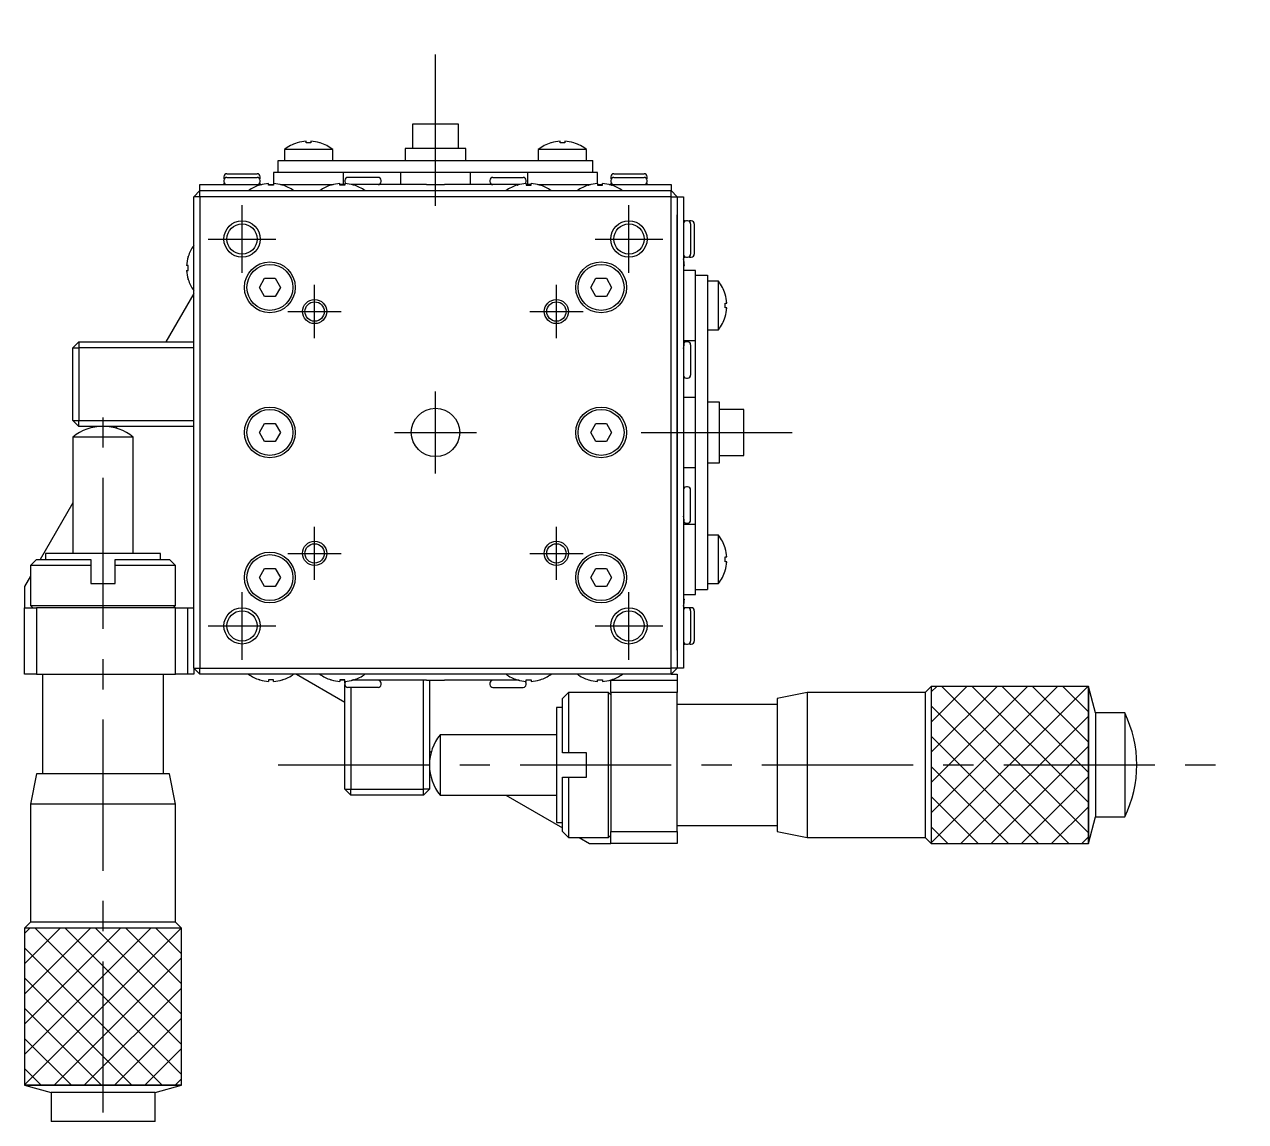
# Model space of a CAD drawing. Extents: x 56 to 398, y -1 to 244.
# Drawn here: x 121.7 to 222.7, y 95.3 to 186 of the extents above; entities that cross this region are included whole.
import ezdxf

# ---------------------------------------------------------------- set-up
doc = ezdxf.new("R2010")
doc.units = 0
doc.header["$LTSCALE"] = 10
doc.linetypes.add('CENTER', pattern=[2, 1.25, -0.25, 0.25, -0.25])
doc.layers.get('0').update_dxf_attribs({"linetype": 'CONTINUOUS'})
doc.layers.add('CENTER', color=1, linetype='CENTER')

msp = doc.modelspace()

# ---------------------------------------------------------------- linework, layer by layer
at = {"color": 7, "linetype": 'CONTINUOUS'}
for p, q in [((157.566306, 177.768469), (153.766306, 177.768469)), ((153.766306, 177.768469), (153.766306, 175.768469)), ((157.566306, 175.768469), (157.566306, 177.768469)), ((144.237598, 176.224201), (144.216306, 176.224201)), ((144.966306, 176.224201), (144.966306, 176.355944)), ((145.366306, 176.224201), (144.966306, 176.224201)), ((145.366306, 176.355944), (145.366306, 176.224201)), ((146.116306, 176.224201), (146.095015, 176.224201)), ((158.166306, 175.768469), (153.166306, 175.768469)), ((153.166306, 175.768469), (153.166306, 174.768469)), ((158.166306, 174.768469), (158.166306, 175.768469)), ((165.237598, 176.224201), (165.216306, 176.224201)), ((165.966306, 176.224201), (165.966306, 176.355944)), ((166.366306, 176.224201), (165.966306, 176.224201)), ((166.366306, 176.355944), (166.366306, 176.224201)), ((167.116306, 176.224201), (167.095015, 176.224201)), ((142.666306, 173.768469), (142.666306, 174.768469)), ((142.666306, 174.768469), (142.934256, 174.768469)), ((142.934256, 174.768469), (145.087772, 174.768469)), ((147.166306, 175.666468), (143.166306, 175.666468)), ((143.166306, 175.666468), (143.166306, 174.768469)), ((145.087772, 174.768469), (146.819823, 174.768469)), ((146.819823, 174.768469), (164.51279, 174.768469)), ((147.166306, 174.768469), (147.166306, 175.666468)), ((168.166306, 175.666468), (164.166306, 175.666468)), ((164.166306, 175.666468), (164.166306, 174.768469)), ((164.51279, 174.768469), (166.244841, 174.768469)), ((166.244841, 174.768469), (168.398357, 174.768469)), ((168.166306, 174.768469), (168.166306, 175.666468)), ((168.398357, 174.768469), (168.666306, 174.768469)), ((168.666306, 173.768469), (168.666306, 174.768469)), ((142.666306, 173.768469), (142.266306, 173.768469)), ((142.266306, 173.768469), (142.266306, 172.855944)), ((142.934256, 173.768469), (142.666306, 173.768469)), ((145.087772, 173.768469), (142.934256, 173.768469)), ((146.819823, 173.768469), (145.087772, 173.768469)), ((164.51279, 173.768469), (146.819823, 173.768469)), ((148.066306, 172.768469), (148.066306, 173.768469)), ((152.766306, 173.768469), (152.766306, 172.768469)), ((158.566306, 172.768469), (158.566306, 173.768469)), ((163.266306, 173.768469), (163.266306, 172.768469)), ((166.244841, 173.768469), (164.51279, 173.768469)), ((168.398357, 173.768469), (166.244841, 173.768469)), ((168.666306, 173.768469), (168.398357, 173.768469)), ((169.066306, 173.768469), (168.666306, 173.768469)), ((169.066306, 172.855944), (169.066306, 173.768469)), ((136.166306, 172.268469), (136.166306, 172.768469)), ((136.166306, 172.768469), (137.666306, 172.768469)), ((137.666306, 172.768469), (141.298192, 172.768469)), ((138.166306, 173.418469), (138.166306, 173.318469)), ((138.166306, 173.118469), (138.166306, 173.018469)), ((138.187178, 172.918469), (138.166306, 172.918469)), ((138.187178, 172.918469), (138.166306, 172.918469)), ((138.166306, 172.918469), (138.166306, 172.768469)), ((138.416306, 173.668469), (139.666306, 173.668469)), ((138.416306, 173.368469), (139.666306, 173.368469)), ((139.666306, 173.668469), (140.916306, 173.668469)), ((139.666306, 173.368469), (140.916306, 173.368469)), ((141.137598, 172.724201), (141.116306, 172.724201)), ((141.166306, 172.918469), (141.145435, 172.918469)), ((141.166306, 172.918469), (141.145435, 172.918469)), ((141.166306, 173.318469), (141.166306, 173.418469)), ((141.166306, 173.018469), (141.166306, 173.118469)), ((141.166306, 172.768469), (141.166306, 172.918469)), ((141.866306, 172.724201), (141.866306, 172.855944)), ((141.866306, 172.768469), (142.266306, 172.768469)), ((142.266306, 172.724201), (141.866306, 172.724201)), ((142.266306, 172.855944), (142.266306, 172.724201)), ((142.834421, 172.768469), (147.198192, 172.768469)), ((143.016306, 172.724201), (142.995015, 172.724201)), ((147.037598, 172.724201), (147.016306, 172.724201)), ((147.766306, 172.724201), (147.766306, 172.855944)), ((148.166306, 172.768469), (147.766306, 172.768469)), ((148.166306, 172.724201), (147.766306, 172.724201)), ((148.166306, 173.118469), (148.166306, 173.018469)), ((148.166306, 172.855944), (148.166306, 172.724201)), ((149.666306, 173.368469), (148.416306, 173.368469)), ((151.715417, 172.768469), (148.734421, 172.768469)), ((148.916306, 172.724201), (148.895015, 172.724201)), ((150.916306, 173.368469), (149.666306, 173.368469)), ((151.166306, 173.018469), (151.166306, 173.118469)), ((154.929355, 172.768469), (151.715417, 172.768469)), ((154.929355, 172.768469), (156.403258, 172.768469)), ((159.617196, 172.768469), (156.403258, 172.768469)), ((162.598192, 172.768469), (159.617196, 172.768469)), ((160.166306, 173.118469), (160.166306, 173.018469)), ((160.416306, 173.368469), (161.666306, 173.368469)), ((161.666306, 173.368469), (162.916306, 173.368469)), ((162.416306, 172.724201), (162.437598, 172.724201)), ((163.166306, 173.018469), (163.166306, 173.118469)), ((163.166306, 172.855944), (163.166306, 172.724201)), ((163.566306, 172.768469), (163.166306, 172.768469)), ((163.166306, 172.724201), (163.566306, 172.724201)), ((163.566306, 172.724201), (163.566306, 172.855944)), ((164.134421, 172.768469), (168.498192, 172.768469)), ((164.295015, 172.724201), (164.316306, 172.724201)), ((168.316306, 172.724201), (168.337598, 172.724201)), ((169.066306, 172.855944), (169.066306, 172.724201)), ((169.066306, 172.768469), (169.466306, 172.768469)), ((169.066306, 172.724201), (169.466306, 172.724201)), ((169.466306, 172.724201), (169.466306, 172.855944)), ((170.034421, 172.768469), (173.666306, 172.768469)), ((170.166306, 173.418469), (170.166306, 173.318469)), ((170.166306, 173.118469), (170.166306, 173.018469)), ((170.166306, 172.918469), (170.166306, 172.768469)), ((170.195015, 172.724201), (170.216306, 172.724201)), ((170.416306, 173.668469), (171.666306, 173.668469)), ((170.416306, 173.368469), (171.666306, 173.368469)), ((171.666306, 173.668469), (172.916306, 173.668469)), ((171.666306, 173.368469), (172.916306, 173.368469)), ((173.166306, 172.918469), (173.145435, 172.918469)), ((173.166306, 172.918469), (173.145435, 172.918469)), ((173.166306, 173.318469), (173.166306, 173.418469)), ((173.166306, 173.018469), (173.166306, 173.118469)), ((173.166306, 172.768469), (173.166306, 172.918469)), ((173.666306, 172.768469), (175.166306, 172.768469)), ((175.166306, 172.768469), (175.166306, 172.268469)), ((136.166306, 172.268469), (135.666306, 171.768469)), ((136.166306, 171.768469), (135.666306, 171.768469)), ((135.666306, 132.768469), (135.666306, 171.768469)), ((136.166306, 171.768469), (136.166306, 172.268469)), ((136.166306, 172.268469), (175.166306, 172.268469)), ((175.166306, 171.768469), (136.166306, 171.768469)), ((136.166306, 171.768469), (136.166306, 132.768469)), ((175.166306, 171.768469), (175.166306, 172.268469)), ((175.666306, 171.768469), (175.166306, 172.268469)), ((175.166306, 132.768469), (175.166306, 171.768469)), ((175.166306, 171.768469), (175.666306, 171.768469)), ((175.666306, 171.768469), (176.166306, 171.768469)), ((175.666306, 171.768469), (175.666306, 170.268469)), ((176.166306, 171.768469), (176.166306, 170.268469)), ((175.666306, 134.268469), (175.666306, 170.268469)), ((175.666306, 170.268469), (175.666306, 134.268469)), ((176.166306, 170.268469), (176.166306, 134.268469)), ((176.316306, 169.768469), (176.166306, 169.768469)), ((176.516306, 169.768469), (176.416306, 169.768469)), ((176.816306, 169.768469), (176.716306, 169.768469)), ((176.766306, 169.518469), (176.766306, 168.268469)), ((177.066306, 169.518469), (177.066306, 168.268469)), ((176.766306, 168.268469), (176.766306, 167.018469)), ((177.066306, 168.268469), (177.066306, 167.018469)), ((135.210574, 166.797178), (135.210574, 166.818469)), ((176.166306, 166.768469), (176.316306, 166.768469)), ((176.316306, 166.768469), (176.316306, 166.78934)), ((176.316306, 166.768469), (176.316306, 166.78934)), ((176.416306, 166.768469), (176.516306, 166.768469)), ((176.716306, 166.768469), (176.816306, 166.768469)), ((135.210574, 166.068469), (135.078831, 166.068469)), ((135.078831, 165.668469), (135.210574, 165.668469)), ((135.210574, 165.668469), (135.210574, 166.068469)), ((176.166306, 166.068469), (176.253782, 166.068469)), ((177.166306, 165.668469), (176.166306, 165.668469)), ((177.166306, 165.268469), (177.166306, 165.668469)), ((135.210574, 164.918469), (135.210574, 164.93976)), ((141.100281, 164.268469), (141.533294, 165.018469)), ((141.533294, 165.018469), (142.399319, 165.018469)), ((142.399319, 165.018469), (142.832332, 164.268469)), ((168.500281, 164.268469), (168.933294, 165.018469)), ((168.933294, 165.018469), (169.799319, 165.018469)), ((169.799319, 165.018469), (170.232332, 164.268469)), ((177.166306, 165.268469), (178.166306, 165.268469)), ((177.166306, 165.00052), (177.166306, 165.268469)), ((177.166306, 162.847003), (177.166306, 165.00052)), ((178.166306, 165.268469), (178.166306, 165.00052)), ((178.166306, 165.00052), (178.166306, 162.847003)), ((179.064306, 164.768469), (178.166306, 164.768469)), ((179.064306, 160.768469), (179.064306, 164.768469)), ((135.666306, 163.768469), (133.356905, 159.768469)), ((141.533294, 163.518469), (141.100281, 164.268469)), ((142.832332, 164.268469), (142.399319, 163.518469)), ((168.933294, 163.518469), (168.500281, 164.268469)), ((170.232332, 164.268469), (169.799319, 163.518469)), ((179.622039, 163.697178), (179.622039, 163.718469)), ((142.399319, 163.518469), (141.533294, 163.518469)), ((169.799319, 163.518469), (168.933294, 163.518469)), ((177.166306, 161.114952), (177.166306, 162.847003)), ((178.166306, 162.847003), (178.166306, 161.114952)), ((179.622039, 162.968469), (179.753782, 162.968469)), ((179.622039, 162.568469), (179.622039, 162.968469)), ((179.753782, 162.568469), (179.622039, 162.568469)), ((179.622039, 161.818469), (179.622039, 161.83976)), ((177.166306, 143.421985), (177.166306, 161.114952)), ((178.166306, 161.114952), (178.166306, 143.421985)), ((178.166306, 160.768469), (179.064306, 160.768469)), ((126.166306, 159.768469), (125.666306, 159.268469)), ((126.166306, 159.768469), (126.166306, 159.268469)), ((126.166306, 159.768469), (135.666306, 159.768469)), ((176.166306, 159.868469), (177.166306, 159.868469)), ((176.253782, 159.768469), (176.166306, 159.768469)), ((176.516306, 159.768469), (176.416306, 159.768469)), ((125.666306, 159.268469), (126.166306, 159.268469)), ((125.666306, 153.268469), (125.666306, 159.268469)), ((135.666306, 159.268469), (126.166306, 159.268469)), ((126.166306, 159.268469), (126.166306, 153.268469)), ((176.766306, 159.518469), (176.766306, 158.268469)), ((176.766306, 158.268469), (176.766306, 157.018469)), ((176.416306, 156.768469), (176.516306, 156.768469)), ((177.166306, 155.168469), (176.166306, 155.168469)), ((179.166306, 154.768469), (178.166306, 154.768469)), ((179.166306, 149.768469), (179.166306, 154.768469)), ((181.166306, 154.168469), (179.166306, 154.168469)), ((181.166306, 150.368469), (181.166306, 154.168469)), ((125.666306, 153.268469), (126.166306, 153.268469)), ((125.666306, 153.268469), (126.166306, 152.768469)), ((126.166306, 153.268469), (135.666306, 153.268469)), ((126.166306, 152.768469), (126.166306, 153.268469)), ((135.666306, 152.768469), (126.166306, 152.768469)), ((129.315453, 152.768469), (129.231981, 152.62389)), ((141.100281, 152.268469), (141.533294, 153.018469)), ((141.533294, 153.018469), (142.399319, 153.018469)), ((142.399319, 153.018469), (142.832332, 152.268469)), ((168.500281, 152.268469), (168.933294, 153.018469)), ((168.933294, 153.018469), (169.799319, 153.018469)), ((169.799319, 153.018469), (170.232332, 152.268469)), ((130.666302, 151.89096), (125.66631, 151.89096)), ((125.66631, 151.89096), (125.66631, 142.268469)), ((130.666302, 142.268469), (130.666302, 151.89096)), ((141.533294, 151.518469), (141.100281, 152.268469)), ((142.399319, 151.518469), (141.533294, 151.518469)), ((142.832332, 152.268469), (142.399319, 151.518469)), ((157.665423, 152.302041), (157.666297, 152.317416)), ((168.933294, 151.518469), (168.500281, 152.268469)), ((169.799319, 151.518469), (168.933294, 151.518469)), ((170.232332, 152.268469), (169.799319, 151.518469)), ((178.166306, 149.768469), (179.166306, 149.768469)), ((179.166306, 150.368469), (181.166306, 150.368469)), ((176.166306, 149.368469), (177.166306, 149.368469)), ((176.516306, 147.768469), (176.416306, 147.768469)), ((176.766306, 146.268469), (176.766306, 147.518469)), ((125.66631, 146.447968), (122.9646, 141.768469)), ((176.766306, 145.018469), (176.766306, 146.268469)), ((176.253782, 144.768469), (176.166306, 144.768469)), ((177.166306, 144.668469), (176.166306, 144.668469)), ((176.416306, 144.768469), (176.516306, 144.768469)), ((177.166306, 141.689935), (177.166306, 143.421985)), ((179.064306, 143.768469), (178.166306, 143.768469)), ((178.166306, 143.421985), (178.166306, 141.689935)), ((179.064306, 139.768469), (179.064306, 143.768469)), ((179.622039, 142.697178), (179.622039, 142.718469)), ((122.666306, 141.768469), (122.166306, 141.268469)), ((122.666306, 141.768469), (127.166306, 141.768469)), ((132.916306, 142.268469), (123.416306, 142.268469)), ((123.416306, 142.268469), (123.416306, 141.768488)), ((127.166306, 141.768469), (127.166306, 141.268469)), ((129.166306, 141.768469), (133.666306, 141.768469)), ((129.166306, 141.268469), (129.166306, 141.768469)), ((132.916306, 141.768488), (132.916306, 142.268469)), ((134.166306, 141.268469), (133.666306, 141.768469)), ((177.166306, 139.536418), (177.166306, 141.689935)), ((178.166306, 141.689935), (178.166306, 139.536418)), ((179.622039, 141.968469), (179.753782, 141.968469)), ((179.622039, 141.568469), (179.622039, 141.968469)), ((179.753782, 141.568469), (179.622039, 141.568469)), ((127.166306, 141.268469), (122.166306, 141.268469)), ((122.166306, 141.268469), (122.166306, 137.968469)), ((127.166306, 141.268469), (127.166306, 139.768469)), ((134.166306, 141.268469), (129.166306, 141.268469)), ((129.166306, 139.768469), (129.166306, 141.268469)), ((134.166306, 137.968469), (134.166306, 141.268469)), ((141.100281, 140.268469), (141.533294, 141.018469)), ((141.533294, 141.018469), (142.399319, 141.018469)), ((142.399319, 141.018469), (142.832332, 140.268469)), ((168.500281, 140.268469), (168.933294, 141.018469)), ((168.933294, 141.018469), (169.799319, 141.018469)), ((169.799319, 141.018469), (170.232332, 140.268469)), ((179.622039, 140.818469), (179.622039, 140.83976)), ((122.166306, 140.385783), (121.666306, 139.519758)), ((121.666306, 139.519758), (121.666306, 137.768469)), ((127.166306, 139.768469), (129.166306, 139.768469)), ((141.533294, 139.518469), (141.100281, 140.268469)), ((142.399319, 139.518469), (141.533294, 139.518469)), ((142.832332, 140.268469), (142.399319, 139.518469)), ((168.933294, 139.518469), (168.500281, 140.268469)), ((169.799319, 139.518469), (168.933294, 139.518469)), ((170.232332, 140.268469), (169.799319, 139.518469)), ((177.166306, 139.268469), (177.166306, 139.536418)), ((178.166306, 139.768469), (179.064306, 139.768469)), ((178.166306, 139.536418), (178.166306, 139.268469)), ((176.166306, 138.868469), (177.166306, 138.868469)), ((176.166306, 138.468469), (176.253782, 138.468469)), ((177.166306, 138.868469), (177.166306, 139.268469)), ((177.166306, 139.268469), (178.166306, 139.268469)), ((121.666306, 132.268469), (121.666306, 137.768469)), ((121.666306, 137.768469), (122.666306, 137.768469)), ((122.166306, 137.968469), (134.166306, 137.968469)), ((122.166306, 137.968469), (122.366306, 137.768469)), ((122.666306, 137.768469), (122.666306, 132.268469)), ((134.166306, 137.768469), (122.666306, 137.768469)), ((133.966306, 137.768469), (134.166306, 137.968469)), ((134.166306, 132.268469), (134.166306, 137.768469)), ((134.166306, 137.768469), (135.166306, 137.768469)), ((135.166306, 137.768469), (135.166306, 132.268469)), ((135.166306, 137.768469), (135.666306, 137.768469)), ((176.316306, 137.768469), (176.166306, 137.768469)), ((176.316306, 137.747598), (176.316306, 137.768469)), ((176.316306, 137.747598), (176.316306, 137.768469)), ((176.516306, 137.768469), (176.416306, 137.768469)), ((176.816306, 137.768469), (176.716306, 137.768469)), ((176.766306, 137.518469), (176.766306, 136.268469)), ((177.066306, 137.518469), (177.066306, 136.268469)), ((176.766306, 136.268469), (176.766306, 135.018469)), ((177.066306, 136.268469), (177.066306, 135.018469)), ((176.166306, 134.768469), (176.316306, 134.768469)), ((176.316306, 134.768469), (176.316306, 134.78934)), ((176.316306, 134.768469), (176.316306, 134.78934)), ((176.416306, 134.768469), (176.516306, 134.768469)), ((176.716306, 134.768469), (176.816306, 134.768469)), ((175.666306, 134.268469), (175.666306, 132.768469)), ((176.166306, 134.268469), (176.166306, 132.768469)), ((135.666306, 132.768469), (135.666306, 132.268469)), ((135.666306, 132.768469), (136.166306, 132.768469)), ((135.666306, 132.768469), (136.166306, 132.268469)), ((136.166306, 132.768469), (175.166306, 132.768469)), ((136.166306, 132.268469), (136.166306, 132.768469)), ((175.666306, 132.768469), (175.166306, 132.768469)), ((175.166306, 132.268469), (175.166306, 132.768469)), ((175.166306, 132.268469), (175.666306, 132.768469)), ((176.166306, 132.768469), (175.666306, 132.768469)), ((122.666306, 132.268469), (121.666306, 132.268469)), ((122.666306, 132.268469), (134.166306, 132.268469)), ((123.166306, 132.268469), (123.166306, 124.018469)), ((133.166306, 124.018469), (133.166306, 132.268469)), ((135.166306, 132.268469), (134.166306, 132.268469)), ((135.666306, 132.268469), (135.166306, 132.268469)), ((175.166306, 132.268469), (136.166306, 132.268469)), ((141.137598, 131.812737), (141.116306, 131.812737)), ((142.266306, 131.812737), (141.866306, 131.812737)), ((141.866306, 131.812737), (141.866306, 131.680993)), ((142.266306, 131.680993), (142.266306, 131.812737)), ((143.016306, 131.812737), (142.995015, 131.812737)), ((144.166306, 132.268469), (148.166306, 129.959068)), ((147.037598, 131.812737), (147.016306, 131.812737)), ((148.166306, 131.812737), (147.766306, 131.812737)), ((147.766306, 131.812737), (147.766306, 131.680993)), ((148.166306, 131.768469), (147.766306, 131.768469)), ((148.166306, 131.680993), (148.166306, 131.812737)), ((148.166306, 131.518469), (148.166306, 131.680993)), ((148.166306, 131.518469), (148.166306, 131.418469)), ((148.166306, 122.768469), (148.166306, 131.418469)), ((151.715417, 131.768469), (148.734421, 131.768469)), ((148.916306, 131.812737), (148.895015, 131.812737)), ((151.166306, 131.418469), (151.166306, 131.518469)), ((154.929355, 131.768469), (151.715417, 131.768469)), ((154.666306, 122.768469), (154.666306, 131.768469)), ((154.929355, 131.768469), (156.403258, 131.768469)), ((155.166306, 131.768469), (155.166306, 122.768469)), ((159.617196, 131.768469), (156.403258, 131.768469)), ((162.598192, 131.768469), (159.617196, 131.768469)), ((160.166306, 131.518469), (160.166306, 131.418469)), ((162.416306, 131.812737), (162.437598, 131.812737)), ((163.166306, 131.812737), (163.566306, 131.812737)), ((163.166306, 131.680993), (163.166306, 131.812737)), ((163.566306, 131.768469), (163.166306, 131.768469)), ((163.166306, 131.418469), (163.166306, 131.518469)), ((163.566306, 131.812737), (163.566306, 131.680993)), ((164.295015, 131.812737), (164.316306, 131.812737)), ((168.316306, 131.812737), (168.337598, 131.812737)), ((169.066306, 131.812737), (169.466306, 131.812737)), ((169.066306, 131.680993), (169.066306, 131.812737)), ((169.466306, 131.812737), (169.466306, 131.680993)), ((170.166306, 131.768469), (170.166306, 131.804158)), ((170.166306, 131.768469), (175.666306, 131.768469)), ((170.166306, 130.768469), (170.166306, 131.768469)), ((170.195015, 131.812737), (170.216306, 131.812737)), ((175.166306, 132.268469), (175.666306, 132.268469)), ((175.666306, 132.268469), (175.666306, 131.768469)), ((175.666306, 131.768469), (175.666306, 130.768469)), ((149.666306, 131.168469), (148.416306, 131.168469)), ((148.666306, 131.168469), (148.666306, 122.768469)), ((150.916306, 131.168469), (149.666306, 131.168469)), ((160.416306, 131.168469), (161.666306, 131.168469)), ((161.666306, 131.168469), (162.916306, 131.168469)), ((166.666306, 130.768469), (166.166306, 130.268469)), ((166.666306, 130.768469), (166.666306, 125.768469)), ((169.966306, 130.768469), (166.666306, 130.768469)), ((169.966306, 118.768469), (169.966306, 130.768469)), ((170.166306, 130.568469), (169.966306, 130.768469)), ((175.666306, 130.768469), (170.166306, 130.768469)), ((170.166306, 130.768469), (170.166306, 119.268469)), ((175.666306, 119.268469), (175.666306, 130.768469)), ((186.416305, 130.768465), (183.916306, 130.268466)), ((186.416305, 130.768465), (186.416305, 118.768473)), ((196.16631, 130.768465), (186.416305, 130.768465)), ((196.666312, 131.268468), (196.16631, 130.768465)), ((196.16631, 130.768465), (196.16631, 118.768473)), ((196.666312, 131.268468), (196.666312, 118.26847)), ((209.666313, 131.268468), (196.666312, 131.268468)), ((209.666313, 131.268468), (196.666312, 131.268468)), ((196.666312, 131.268468), (196.666312, 118.26847)), ((209.666313, 131.268468), (209.666313, 118.26847)), ((210.255801, 129.068469), (209.666313, 131.268468)), ((209.666313, 118.26847), (209.666313, 131.268468)), ((165.666306, 129.518469), (165.666306, 120.018469)), ((166.166287, 129.518469), (165.666306, 129.518469)), ((166.166306, 125.768469), (166.166306, 130.268469)), ((183.916306, 129.768469), (175.666306, 129.768469)), ((183.916306, 130.268466), (183.916306, 119.268472)), ((210.255801, 129.068469), (210.255801, 120.468469)), ((212.666312, 129.068469), (210.255801, 129.068469)), ((212.666312, 129.068469), (212.666312, 120.468469)), ((156.043815, 127.268465), (156.043815, 122.268473)), ((165.666306, 127.268465), (156.043815, 127.268465)), ((155.166306, 125.917616), (155.310885, 125.834143)), ((166.666306, 125.768469), (166.166306, 125.768469)), ((168.166306, 125.768469), (166.666306, 125.768469)), ((168.166306, 123.768469), (168.166306, 125.768469)), ((122.666309, 124.018469), (122.16631, 121.51847)), ((133.666303, 124.018469), (122.666309, 124.018469)), ((134.166302, 121.51847), (133.666303, 124.018469)), ((166.166306, 119.268469), (166.166306, 123.768469)), ((166.166306, 123.768469), (166.666306, 123.768469)), ((166.666306, 123.768469), (166.666306, 118.768469)), ((166.666306, 123.768469), (168.166306, 123.768469)), ((148.166306, 122.768469), (148.666306, 122.768469)), ((148.166306, 122.768469), (148.666306, 122.268469)), ((148.666306, 122.268469), (148.666306, 122.768469)), ((148.666306, 122.768469), (154.666306, 122.768469)), ((154.666306, 122.268469), (148.666306, 122.268469)), ((154.666306, 122.268469), (154.666306, 122.768469)), ((155.166306, 122.768469), (154.666306, 122.768469)), ((154.666306, 122.268469), (155.166306, 122.768469)), ((156.043815, 122.268473), (165.666306, 122.268473)), ((161.486807, 122.268473), (166.166306, 119.566763)), ((134.166302, 121.51847), (122.16631, 121.51847)), ((122.16631, 121.51847), (122.16631, 111.768465)), ((134.166302, 111.768465), (134.166302, 121.51847)), ((209.666313, 118.26847), (210.255801, 120.468469)), ((210.255801, 120.468469), (212.666312, 120.468469)), ((165.666306, 120.018469), (166.166287, 120.018469)), ((166.166306, 119.268469), (166.666306, 118.768469)), ((170.166306, 119.268469), (175.666306, 119.268469)), ((170.166306, 118.268469), (170.166306, 119.268469)), ((175.666306, 119.768469), (183.916306, 119.768469)), ((175.666306, 119.268469), (175.666306, 118.268469)), ((183.916306, 119.268472), (186.416305, 118.768473)), ((166.666306, 118.768469), (169.966306, 118.768469)), ((167.548992, 118.768469), (168.415018, 118.268469)), ((168.415018, 118.268469), (170.166306, 118.268469)), ((169.966306, 118.768469), (170.166306, 118.968469)), ((175.666306, 118.268469), (170.166306, 118.268469)), ((186.416305, 118.768473), (196.16631, 118.768473)), ((196.16631, 118.768473), (196.666312, 118.26847)), ((196.666312, 118.26847), (209.666313, 118.26847)), ((196.666312, 118.26847), (209.666313, 118.26847)), ((122.16631, 111.768465), (121.666307, 111.268463)), ((134.666305, 111.268463), (121.666307, 111.268463)), ((121.666307, 111.268463), (121.666307, 98.268462)), ((134.666305, 111.268463), (121.666307, 111.268463)), ((121.666307, 111.268463), (121.666307, 98.268462)), ((134.166302, 111.768465), (122.16631, 111.768465)), ((134.666305, 111.268463), (134.166302, 111.768465)), ((134.666305, 98.268462), (134.666305, 111.268463)), ((134.666305, 98.268462), (134.666305, 111.268463)), ((134.666305, 98.268462), (121.666307, 98.268462)), ((121.666307, 98.268462), (123.866306, 97.678974)), ((121.666307, 98.268462), (134.666305, 98.268462)), ((132.466306, 97.678974), (134.666305, 98.268462)), ((132.466306, 97.678974), (123.866306, 97.678974)), ((123.866306, 97.678974), (123.866306, 95.268463)), ((132.466306, 95.268463), (132.466306, 97.678974)), ((132.466306, 95.268463), (123.866306, 95.268463))]:
    msp.add_line(p, q, dxfattribs=at)
at = {"color": 3, "linetype": 'CONTINUOUS'}
for p, q in [((196.666312, 130.814157), (197.120623, 131.268468)), ((196.666312, 128.314157), (199.620623, 131.268468)), ((196.666312, 125.814157), (202.120623, 131.268468)), ((196.666312, 123.314157), (204.620623, 131.268468)), ((196.666312, 120.814157), (207.120623, 131.268468)), ((196.666312, 118.314157), (209.620623, 131.268468)), ((197.546757, 131.268468), (209.666313, 119.148912)), ((200.046757, 131.268468), (209.666313, 121.648912)), ((202.546757, 131.268468), (209.666313, 124.148912)), ((205.046757, 131.268468), (209.666313, 126.648912)), ((207.546757, 131.268468), (209.666313, 129.148912)), ((196.666312, 129.648913), (208.046755, 118.26847)), ((199.120625, 118.26847), (209.666313, 128.814158)), ((196.666312, 127.148913), (205.546755, 118.26847)), ((201.620625, 118.26847), (209.666313, 126.314158)), ((196.666312, 124.648913), (203.046755, 118.26847)), ((204.120625, 118.26847), (209.666313, 123.814158)), ((196.666312, 122.148913), (200.546755, 118.26847)), ((206.620625, 118.26847), (209.666313, 121.314158)), ((196.666312, 119.648913), (198.046755, 118.26847)), ((209.120625, 118.26847), (209.666313, 118.814158)), ((121.666307, 110.814152), (122.120618, 111.268463)), ((121.666307, 108.314152), (124.620618, 111.268463)), ((121.666307, 105.814152), (127.120618, 111.268463)), ((121.666307, 103.314152), (129.620618, 111.268463)), ((121.666307, 100.814152), (132.120618, 111.268463)), ((121.666307, 98.314152), (134.620618, 111.268463)), ((122.546762, 111.268463), (134.666305, 99.14892)), ((125.046762, 111.268463), (134.666305, 101.64892)), ((127.546762, 111.268463), (134.666305, 104.14892)), ((130.046762, 111.268463), (134.666305, 106.64892)), ((132.546762, 111.268463), (134.666305, 109.14892)), ((121.666307, 109.648918), (133.046763, 98.268462)), ((124.120617, 98.268462), (134.666305, 108.81415)), ((121.666307, 107.148918), (130.546763, 98.268462)), ((126.620617, 98.268462), (134.666305, 106.31415)), ((121.666307, 104.648918), (128.046763, 98.268462)), ((129.120617, 98.268462), (134.666305, 103.81415)), ((121.666307, 102.148918), (125.546763, 98.268462)), ((131.620617, 98.268462), (134.666305, 101.31415)), ((121.666307, 99.648918), (123.046763, 98.268462)), ((134.120617, 98.268462), (134.666305, 98.81415))]:
    msp.add_line(p, q, dxfattribs=at)
for centre, radius in [((139.666306, 168.268469), 1.5), ((171.666306, 168.268469), 1.5), ((145.666306, 162.268469), 1), ((165.666306, 162.268469), 1), ((145.666306, 142.268469), 1), ((165.666306, 142.268469), 1), ((139.666306, 136.268469), 1.5), ((171.666306, 136.268469), 1.5)]:
    msp.add_circle(centre, radius, dxfattribs=at)
at = {"color": 7, "linetype": 'CONTINUOUS'}
for centre, radius in [((139.666306, 168.268469), 1.25), ((171.666306, 168.268469), 1.25), ((141.966306, 164.268469), 2.1), ((141.966306, 164.268469), 1.9), ((169.366306, 164.268469), 2.1), ((169.366306, 164.268469), 1.9), ((145.666306, 162.268469), 0.8), ((165.666306, 162.268469), 0.8), ((141.966306, 152.268469), 2.1), ((141.966306, 152.268469), 1.9), ((155.666306, 152.268469), 2), ((169.366306, 152.268469), 2.1), ((169.366306, 152.268469), 1.9), ((145.666306, 142.268469), 0.8), ((165.666306, 142.268469), 0.8), ((141.966306, 140.268469), 2.1), ((141.966306, 140.268469), 1.9), ((169.366306, 140.268469), 2.1), ((169.366306, 140.268469), 1.9), ((139.666306, 136.268469), 1.25), ((171.666306, 136.268469), 1.25)]:
    msp.add_circle(centre, radius, dxfattribs=at)
for centre, radius, start, end in [((145.166306, 173.168469), 3.2, 107.270005, 128.682187), ((145.166306, 173.168469), 3.193744, 93.59035, 106.905258), ((145.166306, 173.168469), 3.193744, 73.094742, 86.40965), ((145.166306, 173.168469), 3.2, 51.317813, 72.729995), ((166.166306, 173.168469), 3.2, 107.270005, 128.682187), ((166.166306, 173.168469), 3.193744, 93.59035, 106.905258), ((166.166306, 173.168469), 3.193744, 73.094742, 86.40965), ((166.166306, 173.168469), 3.2, 51.317813, 72.729995), ((138.416306, 173.418469), 0.25, 90, 180), ((138.416306, 173.118469), 0.25, 90, 180), ((138.416306, 173.318469), 0.25, 180, 203.578178), ((138.416306, 173.018469), 0.25, 180, 270), ((142.066306, 169.668469), 3.2, 107.270005, 125.659088), ((140.916306, 173.418469), 0.25, 0, 90), ((140.916306, 173.118469), 0.25, 0, 90), ((140.916306, 173.018469), 0.25, 270, 0), ((142.066306, 169.668469), 3.193744, 93.59035, 106.905258), ((140.916306, 173.318469), 0.25, 336.421822, 0), ((142.066306, 169.668469), 3.193744, 73.094742, 86.40965), ((142.066306, 169.668469), 3.2, 54.340912, 72.729995), ((147.966306, 169.668469), 3.2, 107.270005, 125.659088), ((147.966306, 169.668469), 3.193744, 93.59035, 106.905258), ((148.416306, 173.118469), 0.25, 90, 180), ((148.416306, 173.018469), 0.25, 180, 221.973755), ((147.966306, 169.668469), 3.193744, 73.094742, 86.40965), ((147.966306, 169.668469), 3.2, 54.340912, 72.729995), ((150.916306, 173.118469), 0.25, 0, 90), ((150.916306, 173.018469), 0.25, 270, 0), ((160.416306, 173.118469), 0.25, 90, 180), ((160.416306, 173.018469), 0.25, 180, 270), ((163.366306, 169.668469), 3.2, 107.270005, 125.659088), ((163.366306, 169.668469), 3.193744, 93.59035, 106.905258), ((162.916306, 173.118469), 0.25, 0, 90), ((162.916306, 173.018469), 0.25, 318.026245, 0), ((163.366306, 169.668469), 3.193744, 73.094742, 86.40965), ((163.366306, 169.668469), 3.2, 54.340912, 72.729995), ((169.266306, 169.668469), 3.2, 107.270005, 125.659088), ((169.266306, 169.668469), 3.193744, 93.59035, 106.905258), ((169.266306, 169.668469), 3.193744, 73.094742, 86.40965), ((170.416306, 173.418469), 0.25, 90, 180), ((170.416306, 173.118469), 0.25, 90, 180), ((170.416306, 173.318469), 0.25, 180, 203.578178), ((170.416306, 173.018469), 0.25, 180, 270), ((169.266306, 169.668469), 3.2, 54.340912, 72.729995), ((172.916306, 173.418469), 0.25, 0, 90), ((172.916306, 173.118469), 0.25, 0, 90), ((172.916306, 173.018469), 0.25, 270, 0), ((172.916306, 173.318469), 0.25, 336.421822, 0), ((176.416306, 169.518469), 0.25, 90, 180), ((176.516306, 169.518469), 0.25, 0, 90), ((176.716306, 169.518469), 0.25, 90, 113.578178), ((176.816306, 169.518469), 0.25, 0, 90), ((138.266306, 165.868469), 3.2, 144.340912, 162.729995), ((138.266306, 165.868469), 3.193744, 163.094742, 176.40965), ((176.416306, 167.018469), 0.25, 180, 270), ((176.516306, 167.018469), 0.25, 270, 0), ((176.716306, 167.018469), 0.25, 246.421822, 270), ((176.816306, 167.018469), 0.25, 270, 0), ((138.266306, 165.868469), 3.193744, 183.59035, 196.905258), ((173.066306, 165.868469), 3.193744, 3.59035, 13.916407), ((138.266306, 165.868469), 3.2, 197.270005, 215.659088), ((176.566306, 162.768469), 3.2, 17.270005, 38.682187), ((176.566306, 162.768469), 3.193744, 3.59035, 16.905258), ((176.566306, 162.768469), 3.2, 321.317813, 342.729995), ((176.566306, 162.768469), 3.193744, 343.094742, 356.40965), ((173.066306, 159.968469), 3.193744, 346.083593, 356.40965), ((176.416306, 159.518469), 0.25, 90, 131.973755), ((176.516306, 159.518469), 0.25, 0, 90), ((176.416306, 157.018469), 0.25, 180, 270), ((176.516306, 157.018469), 0.25, 270, 0), ((128.166304, 148.768464), 3.999997, 90, 128.682173), ((128.166304, 148.768464), 3.999997, 51.317795, 90), ((176.416306, 147.518469), 0.25, 90, 180), ((176.516306, 147.518469), 0.25, 0, 90), ((173.066306, 144.568469), 3.193744, 3.59035, 13.916407), ((176.416306, 145.018469), 0.25, 228.026245, 270), ((176.516306, 145.018469), 0.25, 270, 0), ((176.566306, 141.768469), 3.2, 17.270005, 38.682187), ((176.566306, 141.768469), 3.193744, 3.59035, 16.905258), ((176.566306, 141.768469), 3.193744, 343.094742, 356.40965), ((135.666306, 140.768469), 0.001, 90, 270), ((176.566306, 141.768469), 3.2, 321.317813, 342.729995), ((173.066306, 138.668469), 3.193744, 346.083593, 356.40965), ((176.416306, 137.518469), 0.25, 90, 180), ((176.516306, 137.518469), 0.25, 0, 90), ((176.716306, 137.518469), 0.25, 90, 113.578178), ((176.816306, 137.518469), 0.25, 0, 90), ((176.416306, 135.018469), 0.25, 180, 270), ((176.516306, 135.018469), 0.25, 270, 0), ((176.716306, 135.018469), 0.25, 246.421822, 270), ((176.816306, 135.018469), 0.25, 270, 0), ((142.066306, 134.868469), 3.2, 234.340912, 252.729995), ((142.066306, 134.868469), 3.193744, 253.094742, 266.40965), ((142.066306, 134.868469), 3.193744, 273.59035, 286.905258), ((142.066306, 134.868469), 3.2, 287.270005, 305.659088), ((147.966306, 134.868469), 3.2, 234.340912, 252.729995), ((147.966306, 134.868469), 3.193744, 253.094742, 266.40965), ((147.966306, 134.868469), 3.193744, 273.59035, 286.905258), ((148.416306, 131.518469), 0.25, 138.026245, 180), ((148.416306, 131.418469), 0.25, 180, 270), ((147.966306, 134.868469), 3.2, 287.270005, 305.659088), ((150.916306, 131.518469), 0.25, 0, 90), ((150.916306, 131.418469), 0.25, 270, 0), ((160.416306, 131.518469), 0.25, 90, 180), ((160.416306, 131.418469), 0.25, 180, 270), ((163.366306, 134.868469), 3.2, 234.340912, 252.729995), ((163.366306, 134.868469), 3.193744, 253.094742, 266.40965), ((162.916306, 131.418469), 0.25, 270, 0), ((162.916306, 131.518469), 0.25, 0, 41.973755), ((163.366306, 134.868469), 3.193744, 273.59035, 286.905258), ((163.366306, 134.868469), 3.2, 287.270005, 305.659088), ((167.166306, 132.268469), 0.001, 180, 0), ((169.266306, 134.868469), 3.2, 234.340912, 252.729995), ((169.266306, 134.868469), 3.193744, 253.094742, 266.40965), ((169.266306, 134.868469), 3.193744, 273.59035, 286.905258), ((169.266306, 134.868469), 3.2, 287.270005, 305.659088), ((203.921312, 124.768466), 9.745001, 333.816215, 26.183798), ((159.166311, 124.768466), 3.999997, 141.317795, 180), ((159.166311, 124.768466), 3.999997, 180, 218.682173)]:
    msp.add_arc(centre, radius, start, end, dxfattribs=at)
at = {"layer": 'CENTER', "color": 1, "linetype": 'CENTER'}
for p, q in [((155.666306, 171.018465), (155.666306, 186.018465)), ((139.666306, 165.468469), (139.666306, 171.068469)), ((171.666306, 165.468469), (171.666306, 171.068469)), ((136.866306, 168.268469), (142.466306, 168.268469)), ((168.866306, 168.268469), (174.466306, 168.268469)), ((145.666306, 160.068469), (145.666306, 164.468469)), ((165.666306, 160.068469), (165.666306, 164.468469)), ((143.466306, 162.268469), (147.866306, 162.268469)), ((163.466306, 162.268469), (167.866306, 162.268469)), ((128.166306, 76.018465), (128.166306, 156.018465)), ((155.666306, 148.868469), (155.666306, 155.668469)), ((152.266306, 152.268469), (159.066306, 152.268469)), ((172.66631, 152.268469), (187.66631, 152.268469)), ((145.666306, 140.068469), (145.666306, 144.468469)), ((165.666306, 140.068469), (165.666306, 144.468469)), ((143.466306, 142.268469), (147.866306, 142.268469)), ((163.466306, 142.268469), (167.866306, 142.268469)), ((139.666306, 133.468469), (139.666306, 139.068469)), ((171.666306, 133.468469), (171.666306, 139.068469)), ((136.866306, 136.268469), (142.466306, 136.268469)), ((168.866306, 136.268469), (174.466306, 136.268469)), ((142.66631, 124.768469), (222.66631, 124.768469))]:
    msp.add_line(p, q, dxfattribs=at)

doc.saveas('drawing.dxf')
